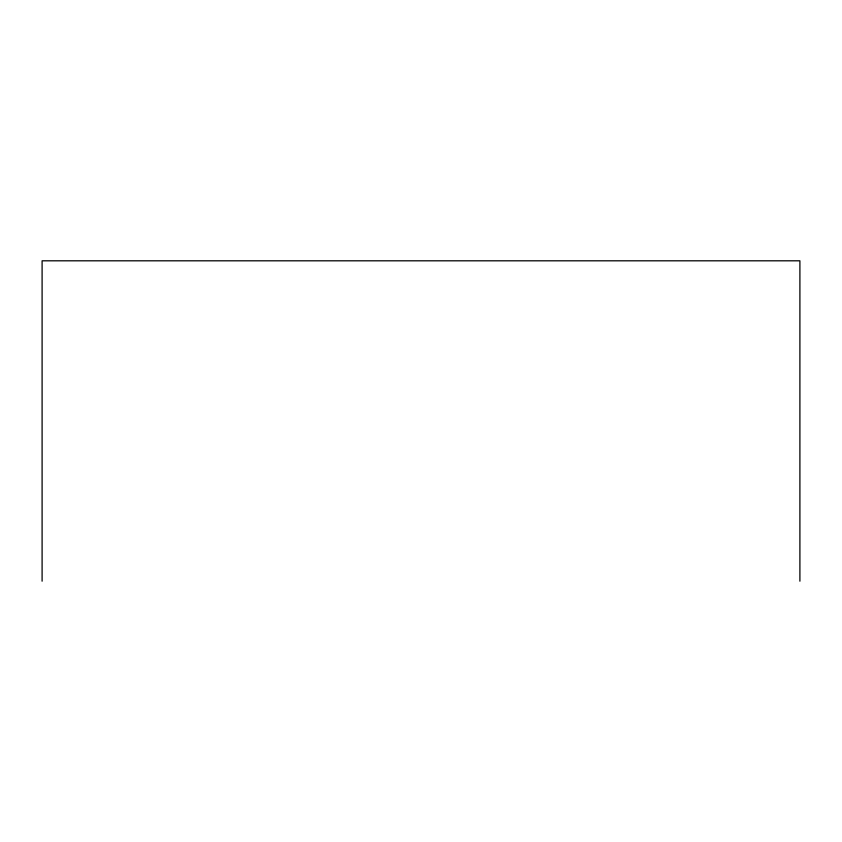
<?xml version="1.0" encoding="UTF-8"?>
<svg xmlns="http://www.w3.org/2000/svg" width="842" height="842" viewBox="0 0 842 842"><rect width="100%" height="100%" fill="white"/><g stroke="black" fill="none" stroke-linecap="round" stroke-linejoin="round"><path stroke-width="1.26" d="M799.9 581.191L799.9 260.81L42.1 260.81L42.1 581.191"/></g></svg>
